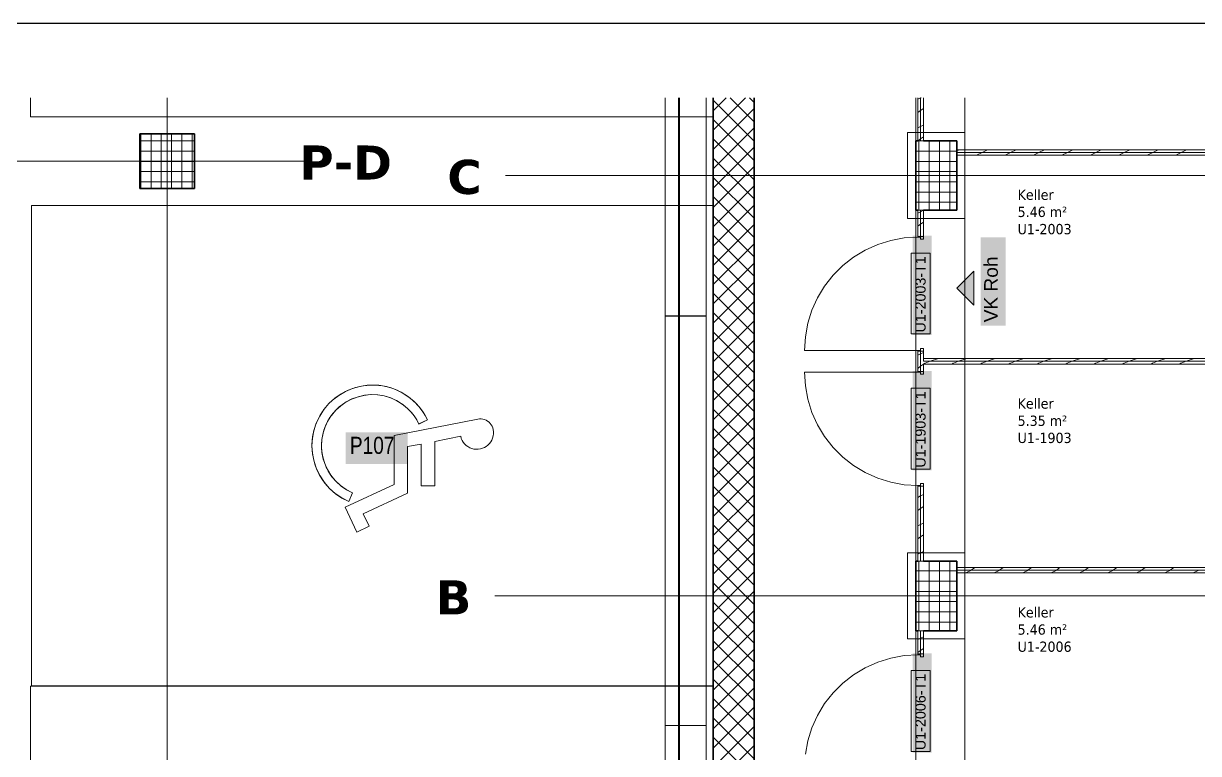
# Model space of a CAD drawing. Extents: x -882 to 613, y -179 to 366.
# Drawn here: x -3.4 to 168.7, y 258.6 to 365.5 of the extents above; entities that cross this region are included whole.
import ezdxf
from ezdxf.lldxf.tags import DXFTag

# ---------------------------------------------------------------- set-up
doc = ezdxf.new("R2010")
doc.units = 0
doc.layers.get('0').update_dxf_attribs({"lineweight": 13})
for name, color, linetype, lineweight, true_color in [('A-____-MATC-OTLN', 7, 'Strichpunkt - Mittel', 40, 0x0080ff), ('A-DETL-____-OTLN', 5, 'Continuous', 9, 0x0000ff), ('EL01_WAN_Trassen', 40, 'Continuous', 13, 0xffbf00), ('S-GRID-____-IDEN', 7, 'Continuous', 9, 0x5555aa)]:
    doc.layers.add(name, color=color, linetype=linetype, lineweight=lineweight, true_color=true_color)
for name, color, linetype, lineweight in [('A-____-NOTE-TEXT', 7, 'Continuous', 9), ('A-AREA-____-IDEN', 7, 'Continuous', 5), ('A-DOOR-____-IDEN', 7, 'Continuous', 5), ('A-DOOR-FRAM-MCUT', 7, 'Continuous', 9), ('A-DOOR-OPNG-OTLN', 7, 'Continuous', 9), ('A-FLOR-____-OVHD', 7, 'Strichpunkt - Fein', 9), ('A-WALL-____-MCUT', 7, 'Continuous', 35), ('A-WALL-____-PATT', 7, 'Continuous', 35), ('A-WALL-FNSH-MCUT', 7, 'Continuous', 35), ('C-PRKG-____-IDEN', 7, 'Continuous', 5), ('C-PRKG-____-OTLN', 7, 'Continuous', 9), ('S-COLS-____-MCUT', 7, 'Continuous', 35), ('S-COLS-____-OTLN', 7, 'Continuous', 9), ('S-GRID-____-OTLN', 7, 'Continuous', 5)]:
    doc.layers.add(name, color=color, linetype=linetype, lineweight=lineweight)
doc.styles.get("Standard").update_dxf_attribs({"font": 'arial.ttf'})
tags = doc.linetypes.add('_Rasterlinie_', pattern=[0.375, 0.2, -0.05, 0.075, -0.05]).pattern_tags.tags
tags[10:11] = [DXFTag(74, 4), DXFTag(75, 0), DXFTag(340, '0'), DXFTag(46, 1.0), DXFTag(50, 0.0), DXFTag(44, 0.0), DXFTag(45, 0.0)]
tags[8:9] = [DXFTag(74, 4), DXFTag(75, 0), DXFTag(340, '0'), DXFTag(46, 1.0), DXFTag(50, 0.0), DXFTag(44, 0.0), DXFTag(45, 0.0)]
tags[6:7] = [DXFTag(74, 4), DXFTag(75, 0), DXFTag(340, '0'), DXFTag(46, 1.0), DXFTag(50, 0.0), DXFTag(44, 0.0), DXFTag(45, 0.0)]
tags[4:5] = [DXFTag(74, 4), DXFTag(75, 0), DXFTag(340, '0'), DXFTag(46, 1.0), DXFTag(50, 0.0), DXFTag(44, 0.0), DXFTag(45, 0.0)]
tags = doc.linetypes.add('_Strichliert - Fein_', pattern=[0.15, 0.1, -0.05]).pattern_tags.tags
tags[6:7] = [DXFTag(74, 4), DXFTag(75, 0), DXFTag(340, '0'), DXFTag(46, 1.0), DXFTag(50, 0.0), DXFTag(44, 0.0), DXFTag(45, 0.0)]
tags[4:5] = [DXFTag(74, 4), DXFTag(75, 0), DXFTag(340, '0'), DXFTag(46, 1.0), DXFTag(50, 0.0), DXFTag(44, 0.0), DXFTag(45, 0.0)]
tags = doc.linetypes.add('Strichpunkt - Fein', pattern=[0.2, 0.1, -0.05, 0, -0.05]).pattern_tags.tags
tags[10:11] = [DXFTag(74, 4), DXFTag(75, 0), DXFTag(340, '0'), DXFTag(46, 1.0), DXFTag(50, 0.0), DXFTag(44, 0.0), DXFTag(45, 0.0)]
tags[8:9] = [DXFTag(74, 4), DXFTag(75, 0), DXFTag(340, '0'), DXFTag(46, 1.0), DXFTag(50, 0.0), DXFTag(44, 0.0), DXFTag(45, 0.0)]
tags[6:7] = [DXFTag(74, 4), DXFTag(75, 0), DXFTag(340, '0'), DXFTag(46, 1.0), DXFTag(50, 0.0), DXFTag(44, 0.0), DXFTag(45, 0.0)]
tags[4:5] = [DXFTag(74, 4), DXFTag(75, 0), DXFTag(340, '0'), DXFTag(46, 1.0), DXFTag(50, 0.0), DXFTag(44, 0.0), DXFTag(45, 0.0)]
tags = doc.linetypes.add('Strichpunkt - Mittel', pattern=[0.35, 0.15, -0.1, 0, -0.1]).pattern_tags.tags
tags[10:11] = [DXFTag(74, 4), DXFTag(75, 0), DXFTag(340, '0'), DXFTag(46, 1.0), DXFTag(50, 0.0), DXFTag(44, 0.0), DXFTag(45, 0.0)]
tags[8:9] = [DXFTag(74, 4), DXFTag(75, 0), DXFTag(340, '0'), DXFTag(46, 1.0), DXFTag(50, 0.0), DXFTag(44, 0.0), DXFTag(45, 0.0)]
tags[6:7] = [DXFTag(74, 4), DXFTag(75, 0), DXFTag(340, '0'), DXFTag(46, 1.0), DXFTag(50, 0.0), DXFTag(44, 0.0), DXFTag(45, 0.0)]
tags[4:5] = [DXFTag(74, 4), DXFTag(75, 0), DXFTag(340, '0'), DXFTag(46, 1.0), DXFTag(50, 0.0), DXFTag(44, 0.0), DXFTag(45, 0.0)]

# ---------------------------------------------------------------- blocks, each defined once
blk = doc.blocks.new('Referenz-A0UJ2JE1XE', base_point=(-855.98, -164.75))
at = {"layer": 'A-____-MATC-OTLN', "color": 0, "linetype": 'Strichpunkt - Mittel', "ltscale": 0.4}
blk.add_line((92.63, 354.65), (92.63, -164.75), dxfattribs=at)
at = {"layer": 'A-____-NOTE-TEXT', "color": 0, "linetype": 'Continuous', "lineweight": 5, "ltscale": 0.13}
for p, q in [((135.83, 329.26), (133.33, 326.76)), ((135.83, 324.26), (135.83, 329.26)), ((133.33, 326.76), (135.83, 324.26))]:
    blk.add_line(p, q, dxfattribs=at)
at = {"layer": 'A-____-NOTE-TEXT', "color": 7, "linetype": 'Continuous', "lineweight": 5, "ltscale": 0.13, "true_color": 0xffffff}
for points in [[(136.84, 321.26), (140.51, 321.26), (136.84, 334.21)], [(140.51, 321.26), (136.84, 334.21), (140.51, 334.21)]]:
    blk.add_solid(points, dxfattribs=at)
at = {"layer": 'A-____-NOTE-TEXT', "color": 0, "linetype": 'Continuous', "lineweight": 5, "ltscale": 0.13}
for points in [[(133.33, 326.76), (135.83, 326.76), (135.83, 329.26)], [(135.83, 324.26), (135.83, 326.76), (133.33, 326.76)]]:
    blk.add_solid(points, dxfattribs=at)
at = {"layer": 'A-DETL-____-OTLN', "color": 0, "linetype": '_Strichliert - Fein_', "ltscale": 0.13}
blk.add_line((126.13, 286.76), (126.13, 287.96), dxfattribs=at)
at = {"layer": 'A-DOOR-____-IDEN', "color": 0, "linetype": 'Continuous', "ltscale": 0.13}
for p, q in [((126.64, 320.06), (126.64, 331.9)), ((126.64, 331.9), (129.42, 331.9)), ((129.42, 331.9), (129.42, 320.06)), ((129.42, 320.06), (126.64, 320.06)), ((126.64, 300.26), (126.64, 312.1)), ((126.64, 312.1), (129.42, 312.1)), ((129.42, 312.1), (129.42, 300.26)), ((129.42, 300.26), (126.64, 300.26)), ((126.64, 258.88), (126.64, 270.72)), ((126.64, 270.72), (129.42, 270.72)), ((129.42, 270.72), (129.42, 258.88)), ((129.42, 258.88), (126.64, 258.88))]:
    blk.add_line(p, q, dxfattribs=at)
at = {"layer": 'A-DOOR-____-IDEN', "color": 7, "linetype": 'Continuous', "ltscale": 0.13, "true_color": 0xffffff}
for points in [[(126.88, 319.89), (129.64, 319.89), (126.88, 334.43)], [(129.64, 319.89), (126.88, 334.43), (129.64, 334.43)], [(126.88, 300.09), (129.64, 300.09), (126.88, 314.63)], [(129.64, 300.09), (126.88, 314.63), (129.64, 314.63)], [(126.88, 258.71), (129.64, 258.71), (126.88, 273.25)], [(129.64, 258.71), (126.88, 273.25), (129.64, 273.25)]]:
    blk.add_solid(points, dxfattribs=at)
at = {"layer": 'A-DOOR-FRAM-MCUT', "color": 0, "linetype": 'Continuous', "ltscale": 0.13}
for p, q in [((127.63, 334.34), (128.43, 334.34)), ((127.63, 334.24), (127.63, 334.34)), ((128.03, 334.24), (127.63, 334.24)), ((128.03, 333.94), (128.03, 334.24)), ((128.43, 334.34), (128.43, 333.94)), ((128.43, 333.94), (128.03, 333.94)), ((127.63, 317.64), (128.03, 317.64)), ((127.63, 317.54), (127.63, 317.64)), ((128.43, 317.54), (127.63, 317.54)), ((128.03, 317.94), (128.43, 317.94)), ((128.03, 317.64), (128.03, 317.94)), ((128.43, 317.94), (128.43, 317.54)), ((127.63, 314.54), (127.63, 314.44)), ((128.43, 314.54), (127.63, 314.54)), ((127.63, 314.44), (128.03, 314.44)), ((128.03, 314.44), (128.03, 314.14)), ((128.03, 314.14), (128.43, 314.14)), ((128.43, 314.14), (128.43, 314.54)), ((127.63, 297.84), (127.63, 297.74)), ((128.03, 297.84), (127.63, 297.84)), ((128.43, 298.14), (128.03, 298.14)), ((128.03, 298.14), (128.03, 297.84)), ((128.43, 297.74), (128.43, 298.14)), ((127.63, 297.74), (128.43, 297.74)), ((127.63, 273.16), (128.43, 273.16)), ((127.63, 273.06), (127.63, 273.16)), ((128.03, 273.06), (127.63, 273.06)), ((128.03, 272.76), (128.03, 273.06)), ((128.43, 272.76), (128.03, 272.76)), ((128.43, 273.16), (128.43, 272.76))]:
    blk.add_line(p, q, dxfattribs=at)
at = {"layer": 'A-DOOR-OPNG-OTLN', "color": 0, "linetype": 'Continuous', "ltscale": 0.13}
for p, q in [((125.63, 334.12), (123.66, 333.76)), ((127.63, 334.24), (125.63, 334.12)), ((119.92, 332.34), (118.2, 331.3)), ((121.74, 333.16), (119.92, 332.34)), ((123.66, 333.76), (121.74, 333.16)), ((118.2, 331.3), (116.62, 330.06)), ((116.62, 330.06), (115.2, 328.65)), ((115.2, 328.65), (113.97, 327.07)), ((112.93, 325.35), (112.11, 323.52)), ((113.97, 327.07), (112.93, 325.35)), ((112.11, 323.52), (111.51, 321.61)), ((111.51, 321.61), (111.15, 319.64)), ((111.15, 319.64), (111.03, 317.64)), ((127.63, 317.64), (111.03, 317.64)), ((127.63, 314.44), (111.03, 314.44)), ((111.03, 314.44), (111.15, 312.44)), ((111.15, 312.44), (111.51, 310.47)), ((111.51, 310.47), (112.11, 308.55)), ((112.11, 308.55), (112.93, 306.72)), ((112.93, 306.72), (113.97, 305.01)), ((113.97, 305.01), (115.2, 303.43)), ((115.2, 303.43), (116.62, 302.01)), ((116.62, 302.01), (118.2, 300.78)), ((118.2, 300.78), (119.92, 299.74)), ((119.92, 299.74), (121.74, 298.92)), ((121.74, 298.92), (123.66, 298.32)), ((123.66, 298.32), (125.63, 297.96)), ((125.63, 297.96), (127.63, 297.84)), ((123.66, 272.57), (121.74, 271.98)), ((125.63, 272.93), (123.66, 272.57)), ((127.63, 273.06), (125.63, 272.93)), ((119.92, 271.15), (118.2, 270.12)), ((121.74, 271.98), (119.92, 271.15)), ((116.62, 268.88), (115.2, 267.46)), ((118.2, 270.12), (116.62, 268.88)), ((115.2, 267.46), (113.97, 265.89)), ((113.97, 265.89), (112.93, 264.17)), ((112.93, 264.17), (112.11, 262.34)), ((112.11, 262.34), (111.51, 260.43)), ((111.51, 260.43), (111.15, 258.46))]:
    blk.add_line(p, q, dxfattribs=at)
at = {"layer": 'A-FLOR-____-OVHD', "color": 0, "linetype": 'Strichpunkt - Fein', "ltscale": 0.13}
for p, q in [((134.53, 354.65), (134.53, 225.96)), ((134.53, 349.56), (126.13, 349.56)), ((126.13, 349.56), (126.13, 336.96)), ((134.53, 336.96), (134.53, 349.56)), ((126.13, 336.96), (134.53, 336.96)), ((134.53, 287.96), (126.13, 287.96)), ((134.53, 275.36), (134.53, 287.96)), ((126.13, 286.76), (126.13, 275.36)), ((126.13, 275.36), (134.53, 275.36))]:
    blk.add_line(p, q, dxfattribs=at)
at = {"layer": 'A-WALL-____-MCUT', "color": 0, "linetype": 'Continuous', "ltscale": 0.35}
for p, q in [((97.63, 354.65), (97.63, 218.76)), ((103.63, 224.76), (103.63, 354.65))]:
    blk.add_line(p, q, dxfattribs=at)
at = {"layer": 'A-WALL-____-MCUT', "color": 0, "linetype": 'Continuous', "lineweight": 9, "ltscale": 0.13}
for p, q in [((128.03, 348.36), (128.03, 354.65)), ((127.63, 348.36), (128.43, 348.36)), ((282.83, 346.63), (133.33, 346.63)), ((128.43, 338.16), (127.63, 338.16)), ((128.03, 334.34), (128.03, 338.16)), ((128.03, 314.54), (128.03, 317.54)), ((128.43, 316.44), (128.43, 316.04)), ((282.83, 316.04), (128.43, 316.04)), ((128.03, 286.76), (128.03, 297.74)), ((127.63, 286.76), (128.43, 286.76)), ((282.83, 285.45), (133.33, 285.45)), ((128.43, 276.56), (127.63, 276.56)), ((128.03, 273.16), (128.03, 276.56))]:
    blk.add_line(p, q, dxfattribs=at)
at = {"layer": 'A-WALL-____-PATT', "color": 0, "linetype": 'Continuous', "lineweight": 9, "ltscale": 0.13}
for p, q in [((97.63, 352.72), (99.55, 354.65)), ((97.63, 349.89), (102.38, 354.65)), ((103.63, 351.14), (100.12, 354.65)), ((103.63, 353.97), (102.95, 354.65)), ((128.03, 354.62), (127.63, 354.42)), ((128.09, 354.65), (128.03, 354.62)), ((103.63, 348.31), (97.63, 354.31)), ((97.63, 347.06), (103.63, 353.06)), ((128.43, 353.09), (128.03, 352.79)), ((103.63, 345.48), (97.63, 351.48)), ((128.03, 352.79), (127.63, 352.49)), ((97.63, 344.24), (103.63, 350.24)), ((128.03, 350.45), (127.63, 350.25)), ((128.43, 350.65), (128.03, 350.45)), ((103.63, 342.65), (97.63, 348.65)), ((128.03, 348.63), (127.68, 348.36)), ((128.43, 348.93), (128.03, 348.63)), ((97.63, 341.41), (103.63, 347.41)), ((133.68, 347.03), (133.33, 346.86)), ((137.04, 346.63), (136.24, 346.23)), ((137.84, 347.03), (137.04, 346.63)), ((141.21, 346.63), (140.41, 346.23)), ((142.01, 347.03), (141.21, 346.63)), ((145.37, 346.63), (144.57, 346.23)), ((146.17, 347.03), (145.37, 346.63)), ((149.54, 346.63), (148.74, 346.23)), ((150.34, 347.03), (149.54, 346.63)), ((153.7, 346.63), (152.9, 346.23)), ((154.5, 347.03), (153.7, 346.63)), ((157.87, 346.63), (157.07, 346.23)), ((158.67, 347.03), (157.87, 346.63)), ((162.03, 346.63), (161.23, 346.23)), ((162.83, 347.03), (162.03, 346.63)), ((166.2, 346.63), (165.4, 346.23)), ((167, 347.03), (166.2, 346.63)), ((103.63, 339.82), (97.63, 345.82)), ((97.63, 338.58), (103.63, 344.58)), ((103.63, 336.99), (97.63, 342.99)), ((97.63, 335.75), (103.63, 341.75)), ((103.63, 334.17), (97.63, 340.17)), ((97.63, 332.92), (103.63, 338.92)), ((128.03, 337.96), (127.63, 337.76)), ((128.43, 338.16), (128.03, 337.96)), ((103.63, 331.34), (97.63, 337.34)), ((97.63, 330.09), (103.63, 336.09)), ((128.03, 336.13), (127.63, 335.83)), ((128.43, 336.43), (128.03, 336.13)), ((103.63, 328.51), (97.63, 334.51)), ((97.63, 327.27), (103.63, 333.27)), ((103.63, 325.68), (97.63, 331.68)), ((97.63, 324.44), (103.63, 330.44)), ((103.63, 322.85), (97.63, 328.85)), ((97.63, 321.61), (103.63, 327.61)), ((103.63, 320.02), (97.63, 326.02)), ((97.63, 318.78), (103.63, 324.78)), ((103.63, 317.2), (97.63, 323.2)), ((97.63, 315.95), (103.63, 321.95)), ((103.63, 314.37), (97.63, 320.37)), ((97.63, 313.12), (103.63, 319.12)), ((103.63, 311.54), (97.63, 317.54)), ((128.03, 317.13), (127.63, 316.93)), ((128.43, 317.33), (128.03, 317.13)), ((97.63, 310.3), (103.63, 316.3)), ((128.03, 315.31), (127.63, 315.01)), ((128.43, 315.61), (128.03, 315.31)), ((128.65, 315.77), (128.47, 315.64)), ((129.43, 316.04), (128.69, 315.79)), ((130.63, 316.44), (129.43, 316.04)), ((132.82, 315.77), (132.64, 315.64)), ((133.6, 316.04), (132.85, 315.79)), ((134.8, 316.44), (133.6, 316.04)), ((136.98, 315.77), (136.8, 315.64)), ((137.76, 316.04), (137.02, 315.79)), ((138.96, 316.44), (137.76, 316.04)), ((141.15, 315.77), (140.97, 315.64)), ((141.93, 316.04), (141.18, 315.79)), ((143.13, 316.44), (141.93, 316.04)), ((145.31, 315.77), (145.13, 315.64)), ((146.09, 316.04), (145.35, 315.79)), ((147.29, 316.44), (146.09, 316.04)), ((149.48, 315.77), (149.3, 315.64)), ((150.25, 316.04), (149.51, 315.79)), ((151.45, 316.44), (150.25, 316.04)), ((153.64, 315.77), (153.46, 315.64)), ((154.42, 316.04), (153.68, 315.79)), ((155.62, 316.44), (154.42, 316.04)), ((157.81, 315.77), (157.63, 315.64)), ((158.58, 316.04), (157.84, 315.79)), ((159.78, 316.44), (158.58, 316.04)), ((161.98, 315.77), (161.79, 315.64)), ((162.75, 316.04), (162.01, 315.79)), ((163.95, 316.44), (162.75, 316.04)), ((166.14, 315.77), (165.96, 315.64)), ((166.91, 316.04), (166.17, 315.79)), ((168.11, 316.44), (166.91, 316.04)), ((103.63, 308.71), (97.63, 314.71)), ((97.63, 307.47), (103.63, 313.47)), ((103.63, 305.88), (97.63, 311.88)), ((97.63, 304.64), (103.63, 310.64)), ((103.63, 303.05), (97.63, 309.05)), ((97.63, 301.81), (103.63, 307.81)), ((103.63, 300.23), (97.63, 306.23)), ((97.63, 298.98), (103.63, 304.98)), ((103.63, 297.4), (97.63, 303.4)), ((97.63, 296.15), (103.63, 302.15)), ((103.63, 294.57), (97.63, 300.57)), ((97.63, 293.32), (103.63, 299.32)), ((103.63, 291.74), (97.63, 297.74)), ((97.63, 290.5), (103.63, 296.5)), ((128.03, 296.31), (127.63, 296.11)), ((128.43, 296.51), (128.03, 296.31)), ((103.63, 288.91), (97.63, 294.91)), ((128.03, 294.48), (127.63, 294.18)), ((128.43, 294.78), (128.03, 294.48)), ((97.63, 287.67), (103.63, 293.67)), ((103.63, 286.08), (97.63, 292.08)), ((128.03, 292.14), (127.63, 291.94)), ((128.43, 292.34), (128.03, 292.14)), ((97.63, 284.84), (103.63, 290.84)), ((103.63, 283.25), (97.63, 289.25)), ((128.03, 290.32), (127.63, 290.02)), ((128.43, 290.62), (128.03, 290.32)), ((97.63, 282.01), (103.63, 288.01)), ((128.03, 287.98), (127.63, 287.78)), ((128.43, 288.18), (128.03, 287.98)), ((103.63, 280.43), (97.63, 286.43)), ((135.95, 285.85), (135.42, 285.45)), ((140.12, 285.85), (139.59, 285.45)), ((144.28, 285.85), (143.75, 285.45)), ((148.45, 285.85), (147.92, 285.45)), ((152.61, 285.85), (152.08, 285.45)), ((156.78, 285.85), (156.25, 285.45)), ((160.94, 285.85), (160.41, 285.45)), ((165.11, 285.85), (164.58, 285.45)), ((97.63, 279.18), (103.63, 285.18)), ((135.39, 285.41), (134.66, 285.05)), ((135.42, 285.45), (135.32, 285.37)), ((139.55, 285.41), (138.82, 285.05)), ((139.59, 285.45), (139.49, 285.37)), ((143.72, 285.41), (142.99, 285.05)), ((143.75, 285.45), (143.65, 285.37)), ((147.88, 285.41), (147.15, 285.05)), ((147.92, 285.45), (147.82, 285.37)), ((152.05, 285.41), (151.32, 285.05)), ((152.08, 285.45), (151.98, 285.37)), ((156.21, 285.41), (155.48, 285.05)), ((156.25, 285.45), (156.15, 285.37)), ((160.37, 285.41), (159.65, 285.05)), ((160.41, 285.45), (160.31, 285.37)), ((164.54, 285.41), (163.81, 285.05)), ((164.58, 285.45), (164.48, 285.37)), ((168.7, 285.41), (167.98, 285.05)), ((168.74, 285.45), (168.64, 285.37)), ((103.63, 277.6), (97.63, 283.6)), ((97.63, 276.35), (103.63, 282.35)), ((103.63, 274.77), (97.63, 280.77)), ((97.63, 273.53), (103.63, 279.53)), ((103.63, 271.94), (97.63, 277.94)), ((97.63, 270.7), (103.63, 276.7)), ((128.03, 275.48), (127.63, 275.28)), ((128.43, 275.68), (128.03, 275.48)), ((103.63, 269.11), (97.63, 275.11)), ((97.63, 267.87), (103.63, 273.87)), ((128.43, 273.96), (128.03, 273.66)), ((103.63, 266.28), (97.63, 272.28)), ((128.03, 273.66), (127.63, 273.36)), ((97.63, 265.04), (103.63, 271.04)), ((103.63, 263.46), (97.63, 269.46)), ((97.63, 262.21), (103.63, 268.21)), ((103.63, 260.63), (97.63, 266.63)), ((97.63, 259.38), (103.63, 265.38)), ((103.63, 257.8), (97.63, 263.8)), ((97.63, 256.55), (103.63, 262.55)), ((103.63, 254.97), (97.63, 260.97)), ((97.63, 253.73), (103.63, 259.73))]:
    blk.add_line(p, q, dxfattribs=at)
at = {"layer": 'A-WALL-FNSH-MCUT', "color": 0, "linetype": 'Continuous', "lineweight": 9, "ltscale": 0.13}
for p, q in [((127.63, 354.65), (127.63, 348.36)), ((128.43, 348.36), (128.43, 354.65)), ((282.83, 347.03), (133.33, 347.03)), ((133.33, 347.03), (133.33, 346.23)), ((133.33, 346.23), (282.83, 346.23)), ((127.63, 338.16), (127.63, 334.34)), ((128.43, 334.34), (128.43, 338.16)), ((127.63, 334.34), (128.43, 334.34)), ((127.63, 317.54), (127.63, 314.54)), ((128.43, 317.54), (127.63, 317.54)), ((128.43, 316.44), (128.43, 317.54)), ((282.83, 316.44), (128.43, 316.44)), ((128.43, 314.54), (128.43, 315.64)), ((128.43, 315.64), (282.83, 315.64)), ((127.63, 314.54), (128.43, 314.54)), ((127.63, 297.74), (127.63, 286.76)), ((128.43, 297.74), (127.63, 297.74)), ((128.43, 286.76), (128.43, 297.74)), ((282.83, 285.85), (133.33, 285.85)), ((133.33, 285.85), (133.33, 285.05)), ((133.33, 285.05), (282.83, 285.05)), ((127.63, 276.56), (127.63, 273.16)), ((128.43, 273.16), (128.43, 276.56)), ((127.63, 273.16), (128.43, 273.16))]:
    blk.add_line(p, q, dxfattribs=at)
at = {"layer": 'C-PRKG-____-IDEN', "color": 7, "linetype": 'Continuous', "ltscale": 0.13, "true_color": 0xffffff}
for points in [[(43.79, 301.01), (52.87, 301.01), (43.79, 305.61)], [(52.87, 301.01), (43.79, 305.61), (52.87, 305.61)]]:
    blk.add_solid(points, dxfattribs=at)
at = {"layer": 'C-PRKG-____-OTLN', "color": 0, "linetype": 'Continuous', "ltscale": 0.13}
for p, q in [((-2.37, 351.86), (-2.37, 354.65)), ((-2.37, 354.65), (-2.37, 351.86)), ((-2.37, 351.86), (-2.37, 354.65)), ((97.63, 351.86), (-2.37, 351.86)), ((-2.37, 351.86), (97.63, 351.86)), ((97.63, 351.86), (-2.37, 351.86)), ((-2.37, 351.86), (-2.37, 351.86)), ((97.63, 338.87), (-2.25, 338.87)), ((-2.25, 338.87), (97.63, 338.87)), ((-2.25, 338.87), (-2.25, 338.86)), ((-2.25, 268.48), (-2.25, 338.86)), ((97.63, 338.86), (-2.25, 338.86)), ((-2.25, 338.86), (-2.25, 268.48)), ((-2.25, 268.48), (-2.25, 338.86)), ((43.75, 311.61), (42.78, 311.05)), ((44.16, 311.8), (43.14, 311.27)), ((44.78, 312.05), (43.75, 311.61)), ((45.23, 312.2), (44.16, 311.8)), ((45.86, 312.36), (44.78, 312.05)), ((46.35, 312.45), (45.23, 312.2)), ((46.97, 312.53), (45.86, 312.36)), ((47.49, 312.56), (46.35, 312.45)), ((48.09, 312.55), (46.97, 312.53)), ((48.64, 312.52), (47.49, 312.56)), ((49.2, 312.44), (48.09, 312.55)), ((49.77, 312.33), (48.64, 312.52)), ((50.3, 312.19), (49.2, 312.44)), ((50.86, 312), (49.77, 312.33)), ((51.35, 311.8), (50.3, 312.19)), ((51.91, 311.53), (50.86, 312)), ((52.34, 311.28), (51.35, 311.8)), ((42.2, 310.62), (41.35, 309.85)), ((41.89, 310.36), (41.35, 309.85)), ((42.78, 311.05), (41.89, 310.36)), ((43.14, 311.27), (42.2, 310.62)), ((43.66, 309.95), (42.86, 309.35)), ((43.87, 310.08), (43.07, 309.52)), ((44.54, 310.44), (43.66, 309.95)), ((44.72, 310.52), (43.87, 310.08)), ((45.47, 310.81), (44.54, 310.44)), ((45.63, 310.85), (44.72, 310.52)), ((46.45, 311.05), (45.47, 310.81)), ((46.57, 311.07), (45.63, 310.85)), ((47.44, 311.16), (46.45, 311.05)), ((47.53, 311.16), (46.57, 311.07)), ((48.45, 311.13), (47.44, 311.16)), ((48.5, 311.12), (47.53, 311.16)), ((49.44, 310.97), (48.45, 311.13)), ((49.45, 310.97), (48.5, 311.12)), ((50.4, 310.68), (49.44, 310.97)), ((50.37, 310.69), (49.45, 310.97)), ((51.25, 310.29), (50.37, 310.69)), ((51.31, 310.26), (50.4, 310.68)), ((52.08, 309.78), (51.25, 310.29)), ((52.16, 309.73), (51.31, 310.26)), ((52.88, 310.93), (51.91, 311.53)), ((53.26, 310.64), (52.34, 311.28)), ((53.78, 310.21), (52.88, 310.93)), ((54.1, 309.89), (53.26, 310.64)), ((54.57, 309.38), (53.78, 310.21)), ((54.6, 309.34), (54.1, 309.89)), ((40.61, 308.97), (39.99, 308.01)), ((40.41, 308.69), (40.01, 308.05)), ((40.86, 309.29), (40.41, 308.69)), ((41.35, 309.85), (40.61, 308.97)), ((41.35, 309.85), (40.86, 309.29)), ((41.74, 308.14), (41.21, 307.33)), ((41.9, 308.36), (41.5, 307.8)), ((42.36, 308.87), (41.74, 308.14)), ((42.36, 308.87), (41.9, 308.36)), ((43.07, 309.52), (42.36, 308.87)), ((42.86, 309.35), (42.36, 308.87)), ((52.83, 309.18), (52.08, 309.78)), ((52.93, 309.08), (52.16, 309.73)), ((53.49, 308.48), (52.83, 309.18)), ((53.4, 308.58), (52.93, 309.08)), ((53.83, 308.04), (53.4, 308.58)), ((54.06, 307.7), (53.49, 308.48)), ((55.24, 308.45), (54.57, 309.38)), ((55.05, 308.74), (54.6, 309.34)), ((55.45, 308.11), (55.05, 308.74)), ((55.8, 307.45), (55.24, 308.45)), ((39.5, 306.98), (39.14, 305.89)), ((39.39, 306.7), (39.16, 305.99)), ((39.67, 307.39), (39.39, 306.7)), ((39.99, 308.01), (39.5, 306.98)), ((40.01, 308.05), (39.67, 307.39)), ((40.8, 306.46), (40.49, 305.54)), ((40.85, 306.58), (40.61, 305.94)), ((41.21, 307.33), (40.8, 306.46)), ((41.14, 307.21), (40.85, 306.58)), ((41.5, 307.8), (41.14, 307.21)), ((63.16, 307.57), (50.88, 305.18)), ((50.88, 305.18), (63.16, 307.57)), ((54.21, 307.47), (53.83, 308.04)), ((54.53, 306.85), (54.06, 307.7)), ((54.53, 306.86), (54.21, 307.47)), ((54.53, 306.85), (55.8, 307.45)), ((55.8, 307.45), (54.53, 306.86)), ((54.53, 306.86), (54.53, 306.85)), ((55.8, 307.45), (55.45, 308.11)), ((55.8, 307.45), (55.8, 307.45)), ((63.4, 307.6), (63.16, 307.57)), ((63.4, 307.6), (63.16, 307.57)), ((63.66, 307.6), (63.4, 307.6)), ((63.66, 307.6), (63.4, 307.6)), ((63.91, 307.57), (63.66, 307.6)), ((63.91, 307.57), (63.66, 307.6)), ((64.15, 307.5), (63.91, 307.57)), ((64.15, 307.5), (63.91, 307.57)), ((64.38, 307.4), (64.15, 307.5)), ((64.38, 307.4), (64.15, 307.5)), ((64.6, 307.28), (64.38, 307.4)), ((64.6, 307.28), (64.38, 307.4)), ((64.8, 307.12), (64.6, 307.28)), ((64.8, 307.12), (64.6, 307.28)), ((64.97, 306.94), (64.8, 307.12)), ((64.97, 306.94), (64.8, 307.12)), ((65.13, 306.74), (64.97, 306.94)), ((65.13, 306.74), (64.98, 306.94)), ((65.25, 306.52), (65.13, 306.74)), ((65.25, 306.52), (65.13, 306.74)), ((65.35, 306.29), (65.25, 306.52)), ((65.35, 306.29), (65.25, 306.52)), ((38.93, 304.76), (38.86, 303.62)), ((39, 305.26), (38.9, 304.52)), ((39.14, 305.89), (38.93, 304.76)), ((39.16, 305.99), (39, 305.26)), ((40.49, 305.54), (40.31, 304.59)), ((40.43, 305.27), (40.31, 304.59)), ((40.61, 305.94), (40.43, 305.27)), ((50.88, 305.18), (50.88, 297.99)), ((50.88, 297.99), (50.88, 305.18)), ((50.88, 305.18), (50.88, 305.18)), ((56.88, 304.31), (60.65, 305.05)), ((60.65, 305.05), (56.88, 304.31)), ((60.65, 305.05), (60.74, 304.74)), ((60.65, 305.05), (60.74, 304.74)), ((60.65, 305.05), (60.65, 305.05)), ((60.74, 304.74), (60.87, 304.46)), ((60.74, 304.74), (60.87, 304.46)), ((65.21, 304.51), (65.33, 304.8)), ((65.21, 304.51), (65.33, 304.8)), ((65.33, 304.8), (65.41, 305.11)), ((65.33, 304.8), (65.41, 305.11)), ((65.41, 306.05), (65.35, 306.29)), ((65.41, 306.05), (65.35, 306.29)), ((65.45, 305.73), (65.41, 306.05)), ((65.45, 305.74), (65.41, 306.05)), ((65.41, 305.11), (65.45, 305.42)), ((65.41, 305.11), (65.45, 305.42)), ((65.45, 305.42), (65.45, 305.74)), ((65.45, 305.42), (65.45, 305.73)), ((65.46, 305.58), (65.46, 305.58)), ((38.9, 304.52), (38.86, 303.77)), ((38.86, 303.77), (38.88, 303.02)), ((38.86, 303.67), (38.86, 303.67)), ((38.86, 303.62), (38.94, 302.48)), ((38.88, 303.02), (38.97, 302.28)), ((40.31, 304.59), (40.26, 303.63)), ((40.31, 304.59), (40.26, 303.9)), ((40.26, 303.9), (40.27, 303.21)), ((40.26, 303.63), (40.33, 302.66)), ((40.27, 303.21), (40.35, 302.53)), ((52.88, 303.54), (54.88, 303.92)), ((54.88, 303.92), (52.88, 303.54)), ((52.88, 296.71), (52.88, 303.54)), ((52.88, 303.54), (52.88, 296.71)), ((52.88, 303.54), (52.88, 303.54)), ((54.88, 303.92), (54.88, 297.79)), ((54.88, 297.79), (54.88, 303.92)), ((54.88, 303.92), (54.88, 303.92)), ((56.88, 297.79), (56.88, 304.31)), ((56.88, 304.31), (56.88, 297.79)), ((56.88, 304.31), (56.88, 304.31)), ((60.87, 304.46), (61.03, 304.19)), ((60.87, 304.46), (61.03, 304.19)), ((61.03, 304.19), (61.23, 303.94)), ((61.03, 304.19), (61.23, 303.94)), ((61.23, 303.94), (61.46, 303.72)), ((61.23, 303.94), (61.46, 303.72)), ((61.46, 303.72), (61.71, 303.54)), ((61.46, 303.72), (61.71, 303.54)), ((61.71, 303.54), (61.99, 303.38)), ((61.71, 303.54), (61.99, 303.38)), ((61.99, 303.38), (62.28, 303.27)), ((61.99, 303.38), (62.28, 303.27)), ((62.28, 303.27), (62.59, 303.19)), ((62.28, 303.27), (62.59, 303.19)), ((62.59, 303.19), (62.9, 303.16)), ((62.59, 303.19), (62.9, 303.16)), ((62.9, 303.16), (63.21, 303.16)), ((62.9, 303.16), (63.21, 303.16)), ((63.21, 303.16), (63.53, 303.21)), ((63.21, 303.16), (63.53, 303.2)), ((63.53, 303.2), (63.83, 303.29)), ((63.53, 303.21), (63.83, 303.29)), ((63.83, 303.29), (64.12, 303.41)), ((63.83, 303.29), (64.12, 303.41)), ((64.12, 303.41), (64.39, 303.57)), ((64.12, 303.41), (64.39, 303.57)), ((64.39, 303.57), (64.64, 303.77)), ((64.39, 303.57), (64.64, 303.77)), ((64.64, 303.77), (64.86, 303.99)), ((64.64, 303.77), (64.86, 303.99)), ((64.86, 303.99), (65.05, 304.24)), ((64.86, 303.99), (65.05, 304.24)), ((65.05, 304.24), (65.21, 304.51)), ((65.05, 304.24), (65.21, 304.51)), ((38.94, 302.48), (39.17, 301.35)), ((38.97, 302.28), (39.12, 301.55)), ((39.12, 301.55), (39.32, 300.83)), ((39.17, 301.35), (39.54, 300.27)), ((40.33, 302.66), (40.52, 301.72)), ((40.35, 302.53), (40.48, 301.85)), ((40.48, 301.85), (40.68, 301.19)), ((40.52, 301.72), (40.83, 300.8)), ((39.33, 300.83), (39.59, 300.13)), ((39.54, 300.27), (40.04, 299.24)), ((39.59, 300.13), (39.92, 299.46)), ((40.68, 301.19), (40.94, 300.55)), ((40.83, 300.8), (41.25, 299.94)), ((40.94, 300.55), (41.26, 299.94)), ((41.25, 299.94), (41.79, 299.13)), ((41.26, 299.94), (41.63, 299.36)), ((39.92, 299.46), (40.3, 298.82)), ((40.04, 299.24), (40.68, 298.29)), ((40.3, 298.82), (40.74, 298.21)), ((40.68, 298.29), (41.43, 297.42)), ((40.74, 298.21), (41.48, 297.37)), ((41.63, 299.36), (42.28, 298.56)), ((41.79, 299.13), (42.42, 298.41)), ((42.28, 298.56), (43.04, 297.85)), ((42.42, 298.41), (43.14, 297.76)), ((43.04, 297.85), (43.88, 297.26)), ((50.88, 297.99), (43.73, 294.65)), ((43.73, 294.65), (50.88, 297.99)), ((50.88, 297.99), (50.88, 297.99)), ((41.43, 297.42), (42.28, 296.66)), ((41.48, 297.37), (42.32, 296.63)), ((42.28, 296.66), (43.23, 296.02)), ((42.32, 296.63), (43.25, 296)), ((43.14, 297.76), (43.94, 297.22)), ((43.88, 297.26), (44.8, 296.79)), ((43.94, 297.22), (44.8, 296.79)), ((44.25, 295.5), (44.8, 296.79)), ((44.8, 296.79), (44.25, 295.5)), ((44.8, 296.79), (44.8, 296.79)), ((46.38, 293.68), (52.88, 296.71)), ((52.88, 296.71), (46.38, 293.68)), ((52.88, 296.71), (52.88, 296.71)), ((54.88, 297.79), (56.88, 297.79)), ((56.88, 297.79), (54.88, 297.79)), ((54.88, 297.79), (54.88, 297.79)), ((56.88, 297.79), (56.88, 297.79)), ((43.23, 296.02), (44.25, 295.5)), ((43.25, 296), (44.25, 295.5)), ((43.73, 294.65), (45.42, 291.02)), ((45.42, 291.02), (43.73, 294.65)), ((43.73, 294.65), (43.73, 294.65)), ((44.25, 295.5), (44.25, 295.5)), ((47.23, 291.87), (46.38, 293.68)), ((46.38, 293.68), (47.23, 291.87)), ((46.38, 293.68), (46.38, 293.68)), ((45.42, 291.02), (47.23, 291.87)), ((47.23, 291.87), (45.42, 291.02)), ((45.42, 291.02), (45.42, 291.02)), ((47.23, 291.87), (47.23, 291.87)), ((-2.37, 198.09), (-2.37, 268.47)), ((97.63, 268.47), (-2.37, 268.47)), ((97.63, 268.47), (-2.37, 268.47)), ((-2.37, 268.47), (-2.37, 198.09)), ((-2.37, 198.09), (-2.37, 268.47)), ((-2.37, 268.47), (97.63, 268.47)), ((-2.37, 268.47), (-2.37, 268.47)), ((97.63, 268.48), (-2.25, 268.48)), ((-2.25, 268.48), (97.63, 268.48)), ((97.63, 268.48), (-2.25, 268.48)), ((-2.25, 268.48), (-2.25, 268.48))]:
    blk.add_line(p, q, dxfattribs=at)
at = {"layer": 'S-COLS-____-MCUT', "color": 0, "linetype": 'Continuous', "ltscale": 0.35}
for p, q in [((21.63, 349.36), (13.63, 349.36)), ((13.63, 349.36), (13.63, 341.36)), ((21.63, 341.36), (21.63, 349.36)), ((127.63, 348.36), (127.33, 348.36)), ((127.33, 348.36), (127.33, 338.16)), ((133.33, 348.36), (128.43, 348.36)), ((133.33, 338.16), (133.33, 348.36)), ((13.63, 341.36), (21.63, 341.36)), ((127.33, 338.16), (127.63, 338.16)), ((128.43, 338.16), (133.33, 338.16)), ((127.63, 286.76), (127.33, 286.76)), ((127.33, 286.76), (127.33, 276.56)), ((133.33, 286.76), (128.43, 286.76)), ((133.33, 276.56), (133.33, 286.76)), ((127.33, 276.56), (127.63, 276.56)), ((128.43, 276.56), (133.33, 276.56))]:
    blk.add_line(p, q, dxfattribs=at)
at = {"layer": 'S-COLS-____-OTLN', "color": 0, "linetype": 'Continuous', "ltscale": 0.13}
for p, q in [((13.63, 348.33), (21.63, 348.33)), ((13.79, 341.36), (13.79, 349.36)), ((15.29, 341.36), (15.29, 349.36)), ((16.79, 341.36), (16.79, 349.36)), ((18.29, 341.36), (18.29, 349.36)), ((19.79, 341.36), (19.79, 349.36)), ((21.29, 341.36), (21.29, 349.36)), ((127.33, 348.33), (133.33, 348.33)), ((128.03, 348.36), (127.63, 348.36)), ((127.79, 338.16), (127.79, 348.36)), ((128.43, 348.36), (128.03, 348.36)), ((129.29, 338.16), (129.29, 348.36)), ((130.79, 338.16), (130.79, 348.36)), ((132.29, 338.16), (132.29, 348.36)), ((13.63, 346.83), (21.63, 346.83)), ((127.33, 346.83), (133.33, 346.83)), ((13.63, 345.33), (21.63, 345.33)), ((127.33, 345.33), (133.33, 345.33)), ((13.63, 343.83), (21.63, 343.83)), ((127.33, 343.83), (133.33, 343.83)), ((13.63, 342.33), (21.63, 342.33)), ((127.33, 342.33), (133.33, 342.33)), ((127.33, 340.83), (133.33, 340.83)), ((127.33, 339.33), (133.33, 339.33)), ((127.63, 338.16), (128.03, 338.16)), ((128.03, 338.16), (128.43, 338.16)), ((128.03, 286.76), (127.63, 286.76)), ((127.79, 276.56), (127.79, 286.76)), ((128.43, 286.76), (128.03, 286.76)), ((129.29, 276.56), (129.29, 286.76)), ((130.79, 276.56), (130.79, 286.76)), ((132.29, 276.56), (132.29, 286.76)), ((127.33, 285.33), (133.33, 285.33)), ((127.33, 283.83), (133.33, 283.83)), ((127.33, 282.33), (133.33, 282.33)), ((127.33, 280.83), (133.33, 280.83)), ((127.33, 279.33), (133.33, 279.33)), ((127.33, 277.83), (133.33, 277.83)), ((127.63, 276.56), (128.03, 276.56)), ((128.03, 276.56), (128.43, 276.56))]:
    blk.add_line(p, q, dxfattribs=at)
at = {"layer": 'S-GRID-____-OTLN', "color": 0, "linetype": '_Rasterlinie_', "ltscale": 0.13}
for p, q in [((17.63, 109.57), (17.63, 354.65)), ((127.33, 186.76), (127.33, 354.65)), ((-855.98, 345.36), (38.06, 345.36)), ((67.2, 343.26), (368.1, 343.26)), ((65.63, 281.66), (368.1, 281.66))]:
    blk.add_line(p, q, dxfattribs=at)
at = {"layer": 'A-____-NOTE-TEXT', "color": 0, "linetype": 'Continuous', "lineweight": 5, "ltscale": 0.13, "insert": (137.34, 321.76), "char_height": 2, "attachment_point": 1, "rotation": 90}
blk.add_mtext('{\\fArial;VK Roh}', dxfattribs=at)
at = {"layer": 'A-AREA-____-IDEN', "color": 0, "linetype": 'Continuous', "ltscale": 0.13, "char_height": 1.5, "attachment_point": 1}
for s, insert in [('{\\W0.9;\\fVerdana;Keller}', (142.24, 341.19)), ('{\\W0.9;\\fVerdana;5.46 m²}', (142.24, 338.68)), ('{\\W0.9;\\fVerdana;U1-2003}', (142.24, 336.16)), ('{\\W0.9;\\fVerdana;Keller}', (142.24, 310.6)), ('{\\W0.9;\\fVerdana;5.35 m²}', (142.24, 308.08)), ('{\\W0.9;\\fVerdana;U1-1903}', (142.24, 305.57)), ('{\\W0.9;\\fVerdana;Keller}', (142.24, 280.01)), ('{\\W0.9;\\fVerdana;5.46 m²}', (142.24, 277.49)), ('{\\W0.9;\\fVerdana;U1-2006}', (142.24, 274.98))]:
    blk.add_mtext(s, dxfattribs=dict(at, insert=insert))
at = {"layer": 'A-DOOR-____-IDEN', "color": 0, "linetype": 'Continuous', "ltscale": 0.13, "char_height": 1.5, "attachment_point": 1, "rotation": 90}
for s, insert in [('{\\fArial;U1-2003-T1}', (127.26, 320.26)), ('{\\fArial;U1-1903-T1}', (127.26, 300.46)), ('{\\fArial;U1-2006-T1}', (127.26, 259.08))]:
    blk.add_mtext(s, dxfattribs=dict(at, insert=insert))
at = {"layer": 'C-PRKG-____-IDEN', "color": 0, "linetype": 'Continuous', "ltscale": 0.13, "insert": (44.42, 304.98), "char_height": 2.5, "attachment_point": 1}
blk.add_mtext('{\\W0.8;\\fArial;P107}', dxfattribs=at)
at = {"layer": 'S-GRID-____-IDEN', "color": 0, "linetype": 'Continuous', "lineweight": 5, "ltscale": 0.13, "char_height": 5, "attachment_point": 1}
for s, insert in [('{\\fVerdana|b1|i0;P-D}', (37.01, 347.66)), ('{\\fVerdana|b1|i0;C}', (58.69, 345.56)), ('{\\fVerdana|b1|i0;B}', (56.98, 283.96))]:
    blk.add_mtext(s, dxfattribs=dict(at, insert=insert))
blk = doc.blocks.new('Kabelkanal-A0UJ2JEDXE', base_point=(90.63, 207.74))
at = {"color": 0, "linetype": 'ByBlock', "lineweight": -2, "ltscale": 0.13}
for p, q in [((90.63, 262.69), (90.63, 262.67)), ((90.63, 262.69), (96.63, 262.69)), ((90.63, 207.77), (90.63, 262.69)), ((90.63, 262.67), (96.63, 262.67)), ((90.63, 207.74), (90.63, 262.67)), ((96.63, 262.69), (96.63, 262.67)), ((96.63, 262.69), (96.63, 207.77)), ((96.63, 262.67), (96.63, 207.74)), ((90.63, 207.77), (90.63, 207.74)), ((96.63, 207.77), (90.63, 207.77)), ((96.63, 207.74), (90.63, 207.74)), ((96.63, 207.77), (96.63, 207.74))]:
    blk.add_line(p, q, dxfattribs=at)
blk = doc.blocks.new('Kabelkanal-A0UJ2JEFXE', base_point=(90.63, 322.65))
at = {"color": 0, "linetype": 'ByBlock', "lineweight": -2, "ltscale": 0.13}
for p, q in [((90.63, 322.68), (90.63, 354.65)), ((90.63, 322.65), (90.63, 354.65)), ((96.63, 354.65), (96.63, 322.68)), ((96.63, 354.65), (96.63, 322.65)), ((90.63, 322.68), (90.63, 322.65)), ((96.63, 322.68), (90.63, 322.68)), ((96.63, 322.65), (90.63, 322.65)), ((96.63, 322.68), (96.63, 322.65))]:
    blk.add_line(p, q, dxfattribs=at)
blk = doc.blocks.new('Kabelkanal-A0UJ2JEJXE', base_point=(90.63, 262.67))
at = {"color": 0, "linetype": 'ByBlock', "lineweight": -2, "ltscale": 0.13}
for p, q in [((90.63, 322.68), (90.63, 322.65)), ((90.63, 322.68), (96.63, 322.68)), ((90.63, 262.69), (90.63, 322.68)), ((90.63, 322.65), (96.63, 322.65)), ((90.63, 262.67), (90.63, 322.65)), ((96.63, 322.68), (96.63, 322.65)), ((96.63, 322.68), (96.63, 262.69)), ((96.63, 322.65), (96.63, 262.67)), ((90.63, 262.69), (90.63, 262.67)), ((96.63, 262.69), (90.63, 262.69)), ((96.63, 262.67), (90.63, 262.67)), ((96.63, 262.69), (96.63, 262.67))]:
    blk.add_line(p, q, dxfattribs=at)

msp = doc.modelspace()

# ---------------------------------------------------------------- linework, layer by layer
at = {"color": 0, "linetype": 'ByBlock', "lineweight": -2, "ltscale": 0.13}
msp.add_line((607.58, 365.53), (-882.42, 365.53), dxfattribs=at)

# ---------------------------------------------------------------- block references
at = {"color": 9, "lineweight": 25, "ltscale": 0.25, "true_color": 0xc0c0c0}
msp.add_blockref('Referenz-A0UJ2JE1XE', (-855.98, -164.75), dxfattribs=at)
at = {"layer": 'EL01_WAN_Trassen', "ltscale": 0.13}
for name, p in [('Kabelkanal-A0UJ2JEFXE', (90.63, 322.65)), ('Kabelkanal-A0UJ2JEJXE', (90.63, 262.67)), ('Kabelkanal-A0UJ2JEDXE', (90.63, 207.74))]:
    msp.add_blockref(name, p, dxfattribs=at)

doc.saveas('drawing.dxf')
